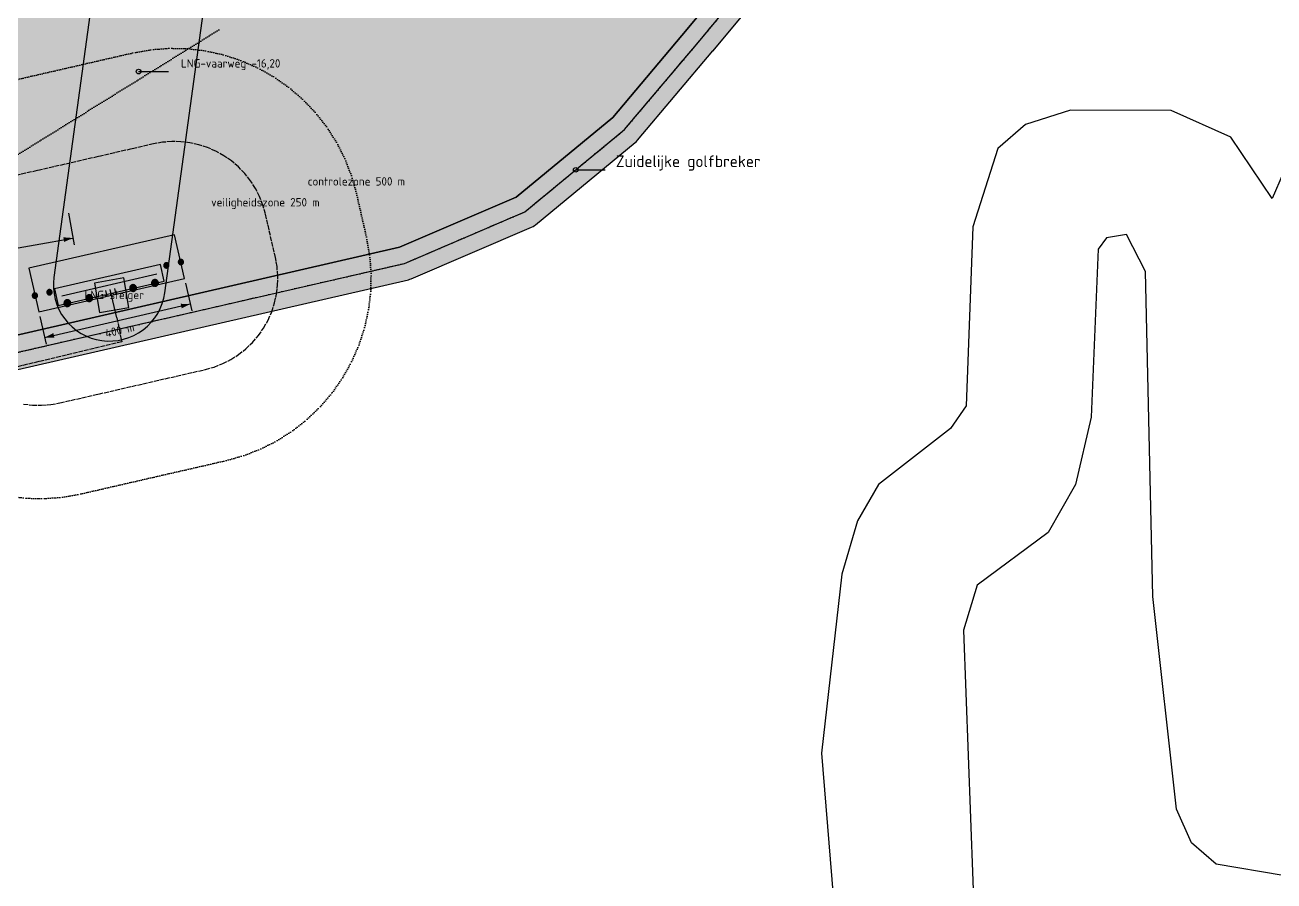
# Model space of a CAD drawing. Header units: metres. Extents: x 284000 to 318000, y 7632000 to 7666000.
# Drawn here: x 297105 to 300450, y 7646533 to 7648826 of the extents above; entities that cross this region are included whole.
import ezdxf
from ezdxf.enums import TextEntityAlignment as Align

# ---------------------------------------------------------------- set-up
doc = ezdxf.new("R2010")
doc.units = ezdxf.units.M
doc.header["$LTSCALE"] = 10
for name, pattern in [('DASHDOT', [3.556, 2.54, -0.508, 0, -0.508]), ('DASHED', [1.524, 1.27, -0.254]), ('DOT', [0.508, 0, -0.508])]:
    doc.linetypes.add(name, pattern=pattern)
for name, color, linetype in [('HV-BAGGER', 5, 'Continuous'), ('HV-D-INSTALLATIE', 211, 'Continuous'), ('HV-D-KRAAN', 7, 'Continuous'), ('HV-DIEPTELIJN', 5, 'Continuous'), ('HV-GEUL-AS', 1, 'Continuous'), ('HV-GOLFBREKER', 8, 'Continuous'), ('HV-KADE', 7, 'Continuous'), ('HV-LEIDING', 1, 'Continuous'), ('HV-ONDERGROND', 8, 'Continuous'), ('HV-SCHIP', 3, 'Continuous'), ('HV-TEKST-02', 7, 'Continuous'), ('HV-TOETS-LIGPLAATS-LNG', 4, 'Continuous'), ('HV-TOETS-WAND-VH-TALUD', 30, 'Continuous'), ('HV-VEILIGHEID', 1, 'Continuous'), ('HV-VOORHAVEN', 151, 'Continuous')]:
    doc.layers.add(name, color=color, linetype=linetype)
doc.styles.add('NLCS-ISO', font='NLCS-ISO.ttf')
picture_1 = doc.add_image_def('image1.jpg', size_in_pixel=(3400, 3400))

msp = doc.modelspace()

# ---------------------------------------------------------------- hatches: boundary and pattern name
at = {"layer": 'HV-D-INSTALLATIE', "true_color": 0x7b2cbf, "transparency": 33554534}
h = msp.add_hatch(color=211, dxfattribs=at)
h.dxf.hatch_style = 1
h.paths.add_polyline_path([(297529.9, 7648191.8), (297529.8, 7648192.5), (297529.6, 7648193.1), (297529.3, 7648193.8), (297528.9, 7648194.4), (297528.5, 7648194.9), (297528.1, 7648195.4), (297527.6, 7648195.9), (297527, 7648196.3), (297526.5, 7648196.7), (297525.8, 7648197), (297525.2, 7648197.3), (297524.5, 7648197.4), (297523.9, 7648197.6), (297523.2, 7648197.6), (297522.5, 7648197.6), (297521.8, 7648197.5), (297521.1, 7648197.4), (297520.5, 7648197.1), (297519.8, 7648196.9), (297519.2, 7648196.5), (297518.7, 7648196.1), (297518.2, 7648195.7), (297517.7, 7648195.2), (297517.3, 7648194.6), (297516.9, 7648194), (297516.6, 7648193.4), (297516.3, 7648192.8), (297516.2, 7648192.1), (297516, 7648191.4), (297516, 7648190.7), (297516, 7648190.1), (297516.1, 7648189.4), (297516.3, 7648188.7), (297516.5, 7648188), (297516.8, 7648187.4), (297517.1, 7648186.8), (297517.5, 7648186.3), (297517.9, 7648185.7), (297518.4, 7648185.3), (297519, 7648184.8), (297519.6, 7648184.5), (297520.2, 7648184.2), (297520.8, 7648183.9), (297521.5, 7648183.7), (297522.2, 7648183.6), (297522.9, 7648183.6), (297523.6, 7648183.6), (297524.2, 7648183.7), (297524.9, 7648183.8), (297525.6, 7648184), (297526.2, 7648184.3), (297526.8, 7648184.7), (297527.4, 7648185.1), (297527.9, 7648185.5), (297528.3, 7648186), (297528.8, 7648186.6), (297529.1, 7648187.1), (297529.4, 7648187.8), (297529.7, 7648188.4), (297529.9, 7648189.1), (297530, 7648189.7), (297530, 7648190.4), (297530, 7648191.1)])
h = msp.add_hatch(color=211, dxfattribs=at)
h.dxf.hatch_style = 1
h.paths.add_polyline_path([(297490.8, 7648182.8), (297490.7, 7648183.5), (297490.4, 7648184.1), (297490.2, 7648184.8), (297489.8, 7648185.4), (297489.4, 7648185.9), (297489, 7648186.5), (297488.5, 7648186.9), (297487.9, 7648187.3), (297487.3, 7648187.7), (297486.7, 7648188), (297486.1, 7648188.3), (297485.4, 7648188.5), (297484.7, 7648188.6), (297484, 7648188.6), (297483.4, 7648188.6), (297482.7, 7648188.5), (297482, 7648188.4), (297481.4, 7648188.1), (297480.7, 7648187.9), (297480.1, 7648187.5), (297479.6, 7648187.1), (297479, 7648186.7), (297478.6, 7648186.2), (297478.1, 7648185.6), (297477.8, 7648185), (297477.5, 7648184.4), (297477.2, 7648183.8), (297477, 7648183.1), (297476.9, 7648182.4), (297476.9, 7648181.7), (297476.9, 7648181.1), (297477, 7648180.4), (297477.1, 7648179.7), (297477.3, 7648179), (297477.6, 7648178.4), (297478, 7648177.8), (297478.4, 7648177.3), (297478.8, 7648176.7), (297479.3, 7648176.3), (297479.9, 7648175.8), (297480.5, 7648175.5), (297481.1, 7648175.2), (297481.7, 7648174.9), (297482.4, 7648174.7), (297483.1, 7648174.6), (297483.7, 7648174.6), (297484.4, 7648174.6), (297485.1, 7648174.7), (297485.8, 7648174.8), (297486.4, 7648175), (297487.1, 7648175.3), (297487.7, 7648175.7), (297488.2, 7648176.1), (297488.8, 7648176.5), (297489.2, 7648177), (297489.7, 7648177.6), (297490, 7648178.2), (297490.3, 7648178.8), (297490.6, 7648179.4), (297490.8, 7648180.1), (297490.9, 7648180.8), (297490.9, 7648181.4), (297490.9, 7648182.1)])
h = msp.add_hatch(color=211, dxfattribs=at)
h.dxf.hatch_style = 1
h.paths.add_polyline_path([(297403.8, 7648122.5), (297403.6, 7648123.4), (297403.3, 7648124.2), (297402.9, 7648125.1), (297402.5, 7648125.8), (297402, 7648126.5), (297401.4, 7648127.2), (297400.7, 7648127.8), (297400, 7648128.4), (297399.3, 7648128.8), (297398.5, 7648129.2), (297397.7, 7648129.6), (297396.8, 7648129.8), (297395.9, 7648129.9), (297395.1, 7648130), (297394.2, 7648130), (297393.3, 7648129.9), (297392.4, 7648129.7), (297391.6, 7648129.4), (297390.8, 7648129), (297390, 7648128.6), (297389.3, 7648128.1), (297388.6, 7648127.5), (297388, 7648126.9), (297387.5, 7648126.2), (297387, 7648125.4), (297386.6, 7648124.6), (297386.3, 7648123.8), (297386, 7648122.9), (297385.9, 7648122.1), (297385.8, 7648121.2), (297385.9, 7648120.3), (297386, 7648119.4), (297386.2, 7648118.5), (297386.4, 7648117.7), (297386.8, 7648116.9), (297387.2, 7648116.1), (297387.8, 7648115.4), (297388.3, 7648114.7), (297389, 7648114.1), (297389.7, 7648113.6), (297390.4, 7648113.1), (297391.2, 7648112.7), (297392.1, 7648112.4), (297392.9, 7648112.2), (297393.8, 7648112), (297394.7, 7648111.9), (297395.6, 7648112), (297396.4, 7648112.1), (297397.3, 7648112.3), (297398.1, 7648112.6), (297398.9, 7648112.9), (297399.7, 7648113.4), (297400.4, 7648113.9), (297401.1, 7648114.4), (297401.7, 7648115.1), (297402.3, 7648115.8), (297402.7, 7648116.5), (297403.1, 7648117.3), (297403.4, 7648118.2), (297403.7, 7648119), (297403.8, 7648119.9), (297403.9, 7648120.8), (297403.9, 7648121.7)])
h = msp.add_hatch(color=211, dxfattribs=at)
h.dxf.hatch_style = 1
h.paths.add_polyline_path([(297462.4, 7648136), (297462.2, 7648136.9), (297462, 7648137.7), (297461.6, 7648138.5), (297461.2, 7648139.3), (297460.6, 7648140), (297460.1, 7648140.7), (297459.4, 7648141.3), (297458.7, 7648141.9), (297458, 7648142.3), (297457.2, 7648142.7), (297456.4, 7648143), (297455.5, 7648143.3), (297454.6, 7648143.4), (297453.7, 7648143.5), (297452.9, 7648143.5), (297452, 7648143.4), (297451.1, 7648143.2), (297450.3, 7648142.9), (297449.5, 7648142.5), (297448.7, 7648142.1), (297448, 7648141.6), (297447.3, 7648141), (297446.7, 7648140.3), (297446.1, 7648139.6), (297445.7, 7648138.9), (297445.3, 7648138.1), (297445, 7648137.3), (297444.7, 7648136.4), (297444.6, 7648135.5), (297444.5, 7648134.7), (297444.5, 7648133.8), (297444.7, 7648132.9), (297444.8, 7648132), (297445.1, 7648131.2), (297445.5, 7648130.4), (297445.9, 7648129.6), (297446.4, 7648128.9), (297447, 7648128.2), (297447.7, 7648127.6), (297448.4, 7648127.1), (297449.1, 7648126.6), (297449.9, 7648126.2), (297450.7, 7648125.9), (297451.6, 7648125.6), (297452.5, 7648125.5), (297453.3, 7648125.4), (297454.2, 7648125.5), (297455.1, 7648125.6), (297456, 7648125.8), (297456.8, 7648126), (297457.6, 7648126.4), (297458.4, 7648126.8), (297459.1, 7648127.4), (297459.8, 7648127.9), (297460.4, 7648128.6), (297460.9, 7648129.3), (297461.4, 7648130), (297461.8, 7648130.8), (297462.1, 7648131.7), (297462.4, 7648132.5), (297462.5, 7648133.4), (297462.6, 7648134.3), (297462.6, 7648135.2)])
h = msp.add_hatch(color=211, dxfattribs=at)
h.dxf.hatch_style = 1
h.paths.add_polyline_path([(297138.7, 7648101.9), (297138.6, 7648102.6), (297138.4, 7648103.2), (297138.1, 7648103.8), (297137.7, 7648104.4), (297137.3, 7648105), (297136.9, 7648105.5), (297136.4, 7648106), (297135.8, 7648106.4), (297135.3, 7648106.8), (297134.6, 7648107.1), (297134, 7648107.3), (297133.3, 7648107.5), (297132.7, 7648107.6), (297132, 7648107.7), (297131.3, 7648107.7), (297130.6, 7648107.6), (297129.9, 7648107.4), (297129.3, 7648107.2), (297128.6, 7648106.9), (297128, 7648106.6), (297127.5, 7648106.2), (297127, 7648105.7), (297126.5, 7648105.2), (297126.1, 7648104.7), (297125.7, 7648104.1), (297125.4, 7648103.5), (297125.1, 7648102.8), (297125, 7648102.2), (297124.8, 7648101.5), (297124.8, 7648100.8), (297124.8, 7648100.1), (297124.9, 7648099.4), (297125.1, 7648098.8), (297125.3, 7648098.1), (297125.6, 7648097.5), (297125.9, 7648096.9), (297126.3, 7648096.3), (297126.7, 7648095.8), (297127.2, 7648095.3), (297127.8, 7648094.9), (297128.4, 7648094.5), (297129, 7648094.2), (297129.6, 7648094), (297130.3, 7648093.8), (297131, 7648093.7), (297131.7, 7648093.6), (297132.4, 7648093.7), (297133, 7648093.7), (297133.7, 7648093.9), (297134.4, 7648094.1), (297135, 7648094.4), (297135.6, 7648094.7), (297136.2, 7648095.1), (297136.7, 7648095.6), (297137.2, 7648096.1), (297137.6, 7648096.6), (297137.9, 7648097.2), (297138.2, 7648097.8), (297138.5, 7648098.5), (297138.7, 7648099.1), (297138.8, 7648099.8), (297138.8, 7648100.5), (297138.8, 7648101.2)])
h = msp.add_hatch(color=211, dxfattribs=at)
h.dxf.hatch_style = 1
h.paths.add_polyline_path([(297177.9, 7648110.9), (297177.7, 7648111.5), (297177.5, 7648112.2), (297177.2, 7648112.8), (297176.9, 7648113.4), (297176.5, 7648114), (297176, 7648114.5), (297175.5, 7648115), (297175, 7648115.4), (297174.4, 7648115.8), (297173.8, 7648116.1), (297173.1, 7648116.3), (297172.5, 7648116.5), (297171.8, 7648116.6), (297171.1, 7648116.7), (297170.4, 7648116.7), (297169.7, 7648116.6), (297169, 7648116.4), (297168.4, 7648116.2), (297167.8, 7648115.9), (297167.2, 7648115.6), (297166.6, 7648115.2), (297166.1, 7648114.7), (297165.6, 7648114.2), (297165.2, 7648113.7), (297164.8, 7648113.1), (297164.5, 7648112.5), (297164.3, 7648111.8), (297164.1, 7648111.2), (297164, 7648110.5), (297163.9, 7648109.8), (297163.9, 7648109.1), (297164, 7648108.4), (297164.2, 7648107.8), (297164.4, 7648107.1), (297164.7, 7648106.5), (297165, 7648105.9), (297165.4, 7648105.3), (297165.9, 7648104.8), (297166.4, 7648104.3), (297166.9, 7648103.9), (297167.5, 7648103.5), (297168.1, 7648103.2), (297168.8, 7648103), (297169.4, 7648102.8), (297170.1, 7648102.7), (297170.8, 7648102.6), (297171.5, 7648102.6), (297172.2, 7648102.7), (297172.8, 7648102.9), (297173.5, 7648103.1), (297174.1, 7648103.4), (297174.7, 7648103.7), (297175.3, 7648104.1), (297175.8, 7648104.6), (297176.3, 7648105.1), (297176.7, 7648105.6), (297177.1, 7648106.2), (297177.4, 7648106.8), (297177.6, 7648107.5), (297177.8, 7648108.1), (297177.9, 7648108.8), (297178, 7648109.5), (297177.9, 7648110.2)])
h = msp.add_hatch(color=211, dxfattribs=at)
h.dxf.hatch_style = 1
h.paths.add_polyline_path([(297286.4, 7648095.6), (297286.2, 7648096.4), (297285.9, 7648097.3), (297285.6, 7648098.1), (297285.1, 7648098.8), (297284.6, 7648099.6), (297284, 7648100.2), (297283.4, 7648100.8), (297282.7, 7648101.4), (297281.9, 7648101.9), (297281.1, 7648102.3), (297280.3, 7648102.6), (297279.5, 7648102.8), (297278.6, 7648103), (297277.7, 7648103), (297276.8, 7648103), (297275.9, 7648102.9), (297275.1, 7648102.7), (297274.2, 7648102.4), (297273.4, 7648102), (297272.7, 7648101.6), (297271.9, 7648101.1), (297271.3, 7648100.5), (297270.7, 7648099.9), (297270.1, 7648099.2), (297269.6, 7648098.4), (297269.2, 7648097.6), (297268.9, 7648096.8), (297268.7, 7648095.9), (297268.5, 7648095.1), (297268.5, 7648094.2), (297268.5, 7648093.3), (297268.6, 7648092.4), (297268.8, 7648091.6), (297269.1, 7648090.7), (297269.5, 7648089.9), (297269.9, 7648089.1), (297270.4, 7648088.4), (297271, 7648087.7), (297271.6, 7648087.1), (297272.3, 7648086.6), (297273.1, 7648086.1), (297273.9, 7648085.7), (297274.7, 7648085.4), (297275.6, 7648085.2), (297276.4, 7648085), (297277.3, 7648085), (297278.2, 7648085), (297279.1, 7648085.1), (297279.9, 7648085.3), (297280.8, 7648085.6), (297281.6, 7648085.9), (297282.4, 7648086.4), (297283.1, 7648086.9), (297283.8, 7648087.5), (297284.4, 7648088.1), (297284.9, 7648088.8), (297285.4, 7648089.6), (297285.8, 7648090.4), (297286.1, 7648091.2), (297286.3, 7648092), (297286.5, 7648092.9), (297286.5, 7648093.8), (297286.5, 7648094.7)])
h = msp.add_hatch(color=211, dxfattribs=at)
h.dxf.hatch_style = 1
h.paths.add_polyline_path([(297227.7, 7648082.1), (297227.5, 7648082.9), (297227.2, 7648083.8), (297226.9, 7648084.6), (297226.4, 7648085.4), (297225.9, 7648086.1), (297225.4, 7648086.7), (297224.7, 7648087.4), (297224, 7648087.9), (297223.3, 7648088.4), (297222.5, 7648088.8), (297221.6, 7648089.1), (297220.8, 7648089.3), (297219.9, 7648089.5), (297219, 7648089.5), (297218.1, 7648089.5), (297217.3, 7648089.4), (297216.4, 7648089.2), (297215.6, 7648088.9), (297214.7, 7648088.6), (297214, 7648088.1), (297213.3, 7648087.6), (297212.6, 7648087), (297212, 7648086.4), (297211.4, 7648085.7), (297211, 7648084.9), (297210.6, 7648084.1), (297210.2, 7648083.3), (297210, 7648082.5), (297209.9, 7648081.6), (297209.8, 7648080.7), (297209.8, 7648079.8), (297209.9, 7648078.9), (297210.1, 7648078.1), (297210.4, 7648077.2), (297210.8, 7648076.4), (297211.2, 7648075.7), (297211.7, 7648074.9), (297212.3, 7648074.3), (297212.9, 7648073.6), (297213.6, 7648073.1), (297214.4, 7648072.6), (297215.2, 7648072.2), (297216, 7648071.9), (297216.9, 7648071.7), (297217.7, 7648071.5), (297218.6, 7648071.5), (297219.5, 7648071.5), (297220.4, 7648071.6), (297221.3, 7648071.8), (297222.1, 7648072.1), (297222.9, 7648072.4), (297223.7, 7648072.9), (297224.4, 7648073.4), (297225.1, 7648074), (297225.7, 7648074.6), (297226.2, 7648075.3), (297226.7, 7648076.1), (297227.1, 7648076.9), (297227.4, 7648077.7), (297227.6, 7648078.5), (297227.8, 7648079.4), (297227.9, 7648080.3), (297227.8, 7648081.2)])
at = {"layer": 'HV-GOLFBREKER', "true_color": 0xadb5bd, "transparency": 33554534}
h = msp.add_hatch(color=8, dxfattribs=at)
h.dxf.hatch_style = 1
h.paths.add_polyline_path([(296801.3, 7647837.2), (298132.2, 7648143.2), (298136.1, 7648144.3), (298139.9, 7648145.7), (298461.9, 7648284), (298465.8, 7648285.9), (298469.4, 7648288.1), (298472.8, 7648290.6), (298739.7, 7648510.9), (298742.7, 7648513.6), (298745.4, 7648516.6), (298947.7, 7648756.1), (298948, 7648756.4), (299115.7, 7648958.9), (299232.5, 7649094.1), (299235.3, 7649097.6), (299237.6, 7649101.3), (299239.6, 7649105.3), (299241.2, 7649109.4), (299242.4, 7649113.7), (299243.1, 7649118), (299243.5, 7649122.4), (299243.4, 7649126.8), (299242.8, 7649131.2), (299241.9, 7649135.5), (299240.5, 7649139.7), (299238.7, 7649143.8), (299236.5, 7649147.6), (299234, 7649151.2), (299231.1, 7649154.6), (299227.9, 7649157.6), (299224.4, 7649160.3), (299220.7, 7649162.7), (299216.7, 7649164.7), (299212.6, 7649166.3), (299208.4, 7649167.4), (299204, 7649168.2), (299199.6, 7649168.5), (299195.2, 7649168.4), (299190.8, 7649167.9), (299186.5, 7649166.9), (299182.3, 7649165.5), (299178.3, 7649163.7), (299174.4, 7649161.6), (299170.8, 7649159), (299167.5, 7649156.2), (299164.4, 7649153), (299047.3, 7649017.4), (299046.7, 7649016.7), (298878.8, 7648814), (298679.3, 7648577.8), (298420.5, 7648364.2), (298108.1, 7648230), (296780.2, 7647924.7), (296778.3, 7647924.2), (296273.1, 7647784.2), (296268.9, 7647782.8), (296264.8, 7647781), (296261, 7647778.9), (296257.4, 7647776.3), (296254.1, 7647773.4), (296251, 7647770.2), (296248.3, 7647766.7), (296245.9, 7647763), (296244, 7647759.1), (296242.4, 7647754.9), (296241.2, 7647750.7), (296240.4, 7647746.3), (296240.1, 7647741.9), (296240.2, 7647737.5), (296240.8, 7647733.1), (296241.7, 7647728.8), (296243.1, 7647724.6), (296244.9, 7647720.6), (296247.1, 7647716.8), (296249.6, 7647713.1), (296252.5, 7647709.8), (296255.7, 7647706.8), (296259.2, 7647704), (296262.9, 7647701.7), (296266.9, 7647699.7), (296271, 7647698.1), (296275.3, 7647696.9), (296279.6, 7647696.2), (296284, 7647695.9), (296288.4, 7647696), (296292.8, 7647696.5), (296297.1, 7647697.5)])
at = {"layer": 'HV-SCHIP', "true_color": 0x80ffdb, "transparency": 33554534}
h = msp.add_hatch(color=3, dxfattribs=at)
h.dxf.hatch_style = 1
h.paths.add_polyline_path([(297142.6, 7648056.8), (297532.5, 7648146.4), (297505.6, 7648263.4), (297115.7, 7648173.8)])
h = msp.add_hatch(color=3, dxfattribs=at)
h.dxf.hatch_style = 1
h.paths.add_polyline_path([(297194.7, 7648073.9), (297478.2, 7648139.1), (297467.9, 7648183.7), (297184.4, 7648118.5)])
at = {"layer": 'HV-VOORHAVEN', "true_color": 0x1d5c9e, "transparency": 33554534}
h = msp.add_hatch(color=151, dxfattribs=at)
h.dxf.hatch_style = 1
h.paths.add_polyline_path([(296513.3, 7648209.1), (296439.8, 7648135), (296370, 7647837.3), (296521.3, 7647853), (296778.3, 7647924.2), (296780.2, 7647924.7), (298108.1, 7648230), (298420.5, 7648364.2), (298679.3, 7648577.8), (298878.8, 7648814), (299046.7, 7649016.7), (299047.3, 7649017.4), (299164.4, 7649153), (299167.5, 7649156.2), (299170.8, 7649159), (299174.4, 7649161.6), (299178.3, 7649163.7), (299182.3, 7649165.5), (299186.5, 7649166.9), (299190.8, 7649167.9), (299195.2, 7649168.4), (299199.6, 7649168.5), (299204, 7649168.2), (299205.6, 7649167.9), (299260.7, 7649513.7), (299258.7, 7649514), (299254.4, 7649515.1), (299250.2, 7649516.6), (299246.3, 7649518.5), (299242.5, 7649520.8), (299239, 7649523.5), (299235.7, 7649526.5), (299232.8, 7649529.8), (299230.2, 7649533.4), (299228, 7649537.2), (299226.1, 7649541.2), (299224.7, 7649545.4), (299119.5, 7649903.4), (298957.6, 7650254.5), (298763, 7650524.3), (298486.7, 7650701), (298100.7, 7650852.5), (297717.1, 7650925.2), (297449, 7650946.4), (297419.1, 7650937.4), (297297, 7650670.5), (297266.7, 7650379.9), (297126.6, 7650192.1), (297027.8, 7650174.7), (297092.2, 7649809), (296970.7, 7649746.9)])

# ---------------------------------------------------------------- linework, layer by layer
at = {"layer": 'HV-BAGGER'}
msp.add_lwpolyline([(297341.5, 7649308.1), (297182.7, 7648149.2), (297181.4, 7648134.5), (297181.4, 7648134.5), (297181.6, 7648119.8), (297183.2, 7648105.2), (297186.2, 7648090.8), (297190.6, 7648076.7), (297196.4, 7648063.2), (297203.5, 7648050.3), (297211.8, 7648038.1), (297221.3, 7648026.9), (297231.8, 7648016.6), (297243.3, 7648007.3), (297255.6, 7647999.3), (297268.6, 7647992.5), (297282.3, 7647987), (297296.4, 7647982.9), (297310.9, 7647980.2), (297325.6, 7647978.9), (297340.3, 7647979.1), (297354.9, 7647980.7), (297369.3, 7647983.7), (297383.4, 7647988.1), (297396.9, 7647993.9), (297409.8, 7648001), (297422, 7648009.3), (297433.2, 7648018.8), (297443.5, 7648029.3), (297452.7, 7648040.8), (297460.8, 7648053.1), (297467.6, 7648066.2), (297473.1, 7648079.8), (297477.2, 7648094), (297479.9, 7648108.4), (297638.8, 7649267.3)], dxfattribs=at)
at = {"layer": 'HV-D-INSTALLATIE'}
for points in [[(297529.9, 7648191.8), (297529.8, 7648192.5), (297529.6, 7648193.1), (297529.3, 7648193.8), (297528.9, 7648194.4), (297528.5, 7648194.9), (297528.1, 7648195.4), (297527.6, 7648195.9), (297527, 7648196.3), (297526.5, 7648196.7), (297525.8, 7648197), (297525.2, 7648197.3), (297524.5, 7648197.4), (297523.9, 7648197.6), (297523.2, 7648197.6), (297522.5, 7648197.6), (297521.8, 7648197.5), (297521.1, 7648197.4), (297520.5, 7648197.1), (297519.8, 7648196.9), (297519.2, 7648196.5), (297518.7, 7648196.1), (297518.2, 7648195.7), (297517.7, 7648195.2), (297517.3, 7648194.6), (297516.9, 7648194), (297516.6, 7648193.4), (297516.3, 7648192.8), (297516.2, 7648192.1), (297516, 7648191.4), (297516, 7648190.7), (297516, 7648190.1), (297516.1, 7648189.4), (297516.3, 7648188.7), (297516.5, 7648188), (297516.8, 7648187.4), (297517.1, 7648186.8), (297517.5, 7648186.3), (297517.9, 7648185.7), (297518.4, 7648185.3), (297519, 7648184.8), (297519.6, 7648184.5), (297520.2, 7648184.2), (297520.8, 7648183.9), (297521.5, 7648183.7), (297522.2, 7648183.6), (297522.9, 7648183.6), (297523.6, 7648183.6), (297524.2, 7648183.7), (297524.9, 7648183.8), (297525.6, 7648184), (297526.2, 7648184.3), (297526.8, 7648184.7), (297527.4, 7648185.1), (297527.9, 7648185.5), (297528.3, 7648186), (297528.8, 7648186.6), (297529.1, 7648187.1), (297529.4, 7648187.8), (297529.7, 7648188.4), (297529.9, 7648189.1), (297530, 7648189.7), (297530, 7648190.4), (297530, 7648191.1), (297529.9, 7648191.8)], [(297490.8, 7648182.8), (297490.7, 7648183.5), (297490.4, 7648184.1), (297490.2, 7648184.8), (297489.8, 7648185.4), (297489.4, 7648185.9), (297489, 7648186.5), (297488.5, 7648186.9), (297487.9, 7648187.3), (297487.3, 7648187.7), (297486.7, 7648188), (297486.1, 7648188.3), (297485.4, 7648188.5), (297484.7, 7648188.6), (297484, 7648188.6), (297483.4, 7648188.6), (297482.7, 7648188.5), (297482, 7648188.4), (297481.4, 7648188.1), (297480.7, 7648187.9), (297480.1, 7648187.5), (297479.6, 7648187.1), (297479, 7648186.7), (297478.6, 7648186.2), (297478.1, 7648185.6), (297477.8, 7648185), (297477.5, 7648184.4), (297477.2, 7648183.8), (297477, 7648183.1), (297476.9, 7648182.4), (297476.9, 7648181.7), (297476.9, 7648181.1), (297477, 7648180.4), (297477.1, 7648179.7), (297477.3, 7648179), (297477.6, 7648178.4), (297478, 7648177.8), (297478.4, 7648177.3), (297478.8, 7648176.7), (297479.3, 7648176.3), (297479.9, 7648175.8), (297480.5, 7648175.5), (297481.1, 7648175.2), (297481.7, 7648174.9), (297482.4, 7648174.7), (297483.1, 7648174.6), (297483.7, 7648174.6), (297484.4, 7648174.6), (297485.1, 7648174.7), (297485.8, 7648174.8), (297486.4, 7648175), (297487.1, 7648175.3), (297487.7, 7648175.7), (297488.2, 7648176.1), (297488.8, 7648176.5), (297489.2, 7648177), (297489.7, 7648177.6), (297490, 7648178.2), (297490.3, 7648178.8), (297490.6, 7648179.4), (297490.8, 7648180.1), (297490.9, 7648180.8), (297490.9, 7648181.4), (297490.9, 7648182.1), (297490.8, 7648182.8)], [(297403.8, 7648122.5), (297403.6, 7648123.4), (297403.3, 7648124.2), (297402.9, 7648125.1), (297402.5, 7648125.8), (297402, 7648126.5), (297401.4, 7648127.2), (297400.7, 7648127.8), (297400, 7648128.4), (297399.3, 7648128.8), (297398.5, 7648129.2), (297397.7, 7648129.6), (297396.8, 7648129.8), (297395.9, 7648129.9), (297395.1, 7648130), (297394.2, 7648130), (297393.3, 7648129.9), (297392.4, 7648129.7), (297391.6, 7648129.4), (297390.8, 7648129), (297390, 7648128.6), (297389.3, 7648128.1), (297388.6, 7648127.5), (297388, 7648126.9), (297387.5, 7648126.2), (297387, 7648125.4), (297386.6, 7648124.6), (297386.3, 7648123.8), (297386, 7648122.9), (297385.9, 7648122.1), (297385.8, 7648121.2), (297385.9, 7648120.3), (297386, 7648119.4), (297386.2, 7648118.5), (297386.4, 7648117.7), (297386.8, 7648116.9), (297387.2, 7648116.1), (297387.8, 7648115.4), (297388.3, 7648114.7), (297389, 7648114.1), (297389.7, 7648113.6), (297390.4, 7648113.1), (297391.2, 7648112.7), (297392.1, 7648112.4), (297392.9, 7648112.2), (297393.8, 7648112), (297394.7, 7648111.9), (297395.6, 7648112), (297396.4, 7648112.1), (297397.3, 7648112.3), (297398.1, 7648112.6), (297398.9, 7648112.9), (297399.7, 7648113.4), (297400.4, 7648113.9), (297401.1, 7648114.4), (297401.7, 7648115.1), (297402.3, 7648115.8), (297402.7, 7648116.5), (297403.1, 7648117.3), (297403.4, 7648118.2), (297403.7, 7648119), (297403.8, 7648119.9), (297403.9, 7648120.8), (297403.9, 7648121.7), (297403.8, 7648122.5)], [(297462.4, 7648136), (297462.2, 7648136.9), (297462, 7648137.7), (297461.6, 7648138.5), (297461.2, 7648139.3), (297460.6, 7648140), (297460.1, 7648140.7), (297459.4, 7648141.3), (297458.7, 7648141.9), (297458, 7648142.3), (297457.2, 7648142.7), (297456.4, 7648143), (297455.5, 7648143.3), (297454.6, 7648143.4), (297453.7, 7648143.5), (297452.9, 7648143.5), (297452, 7648143.4), (297451.1, 7648143.2), (297450.3, 7648142.9), (297449.5, 7648142.5), (297448.7, 7648142.1), (297448, 7648141.6), (297447.3, 7648141), (297446.7, 7648140.3), (297446.1, 7648139.6), (297445.7, 7648138.9), (297445.3, 7648138.1), (297445, 7648137.3), (297444.7, 7648136.4), (297444.6, 7648135.5), (297444.5, 7648134.7), (297444.5, 7648133.8), (297444.7, 7648132.9), (297444.8, 7648132), (297445.1, 7648131.2), (297445.5, 7648130.4), (297445.9, 7648129.6), (297446.4, 7648128.9), (297447, 7648128.2), (297447.7, 7648127.6), (297448.4, 7648127.1), (297449.1, 7648126.6), (297449.9, 7648126.2), (297450.7, 7648125.9), (297451.6, 7648125.6), (297452.5, 7648125.5), (297453.3, 7648125.4), (297454.2, 7648125.5), (297455.1, 7648125.6), (297456, 7648125.8), (297456.8, 7648126), (297457.6, 7648126.4), (297458.4, 7648126.8), (297459.1, 7648127.4), (297459.8, 7648127.9), (297460.4, 7648128.6), (297460.9, 7648129.3), (297461.4, 7648130), (297461.8, 7648130.8), (297462.1, 7648131.7), (297462.4, 7648132.5), (297462.5, 7648133.4), (297462.6, 7648134.3), (297462.6, 7648135.2), (297462.4, 7648136)], [(297138.7, 7648101.9), (297138.6, 7648102.6), (297138.4, 7648103.2), (297138.1, 7648103.8), (297137.7, 7648104.4), (297137.3, 7648105), (297136.9, 7648105.5), (297136.4, 7648106), (297135.8, 7648106.4), (297135.3, 7648106.8), (297134.6, 7648107.1), (297134, 7648107.3), (297133.3, 7648107.5), (297132.7, 7648107.6), (297132, 7648107.7), (297131.3, 7648107.7), (297130.6, 7648107.6), (297129.9, 7648107.4), (297129.3, 7648107.2), (297128.6, 7648106.9), (297128, 7648106.6), (297127.5, 7648106.2), (297127, 7648105.7), (297126.5, 7648105.2), (297126.1, 7648104.7), (297125.7, 7648104.1), (297125.4, 7648103.5), (297125.1, 7648102.8), (297125, 7648102.2), (297124.8, 7648101.5), (297124.8, 7648100.8), (297124.8, 7648100.1), (297124.9, 7648099.4), (297125.1, 7648098.8), (297125.3, 7648098.1), (297125.6, 7648097.5), (297125.9, 7648096.9), (297126.3, 7648096.3), (297126.7, 7648095.8), (297127.2, 7648095.3), (297127.8, 7648094.9), (297128.4, 7648094.5), (297129, 7648094.2), (297129.6, 7648094), (297130.3, 7648093.8), (297131, 7648093.7), (297131.7, 7648093.6), (297132.4, 7648093.7), (297133, 7648093.7), (297133.7, 7648093.9), (297134.4, 7648094.1), (297135, 7648094.4), (297135.6, 7648094.7), (297136.2, 7648095.1), (297136.7, 7648095.6), (297137.2, 7648096.1), (297137.6, 7648096.6), (297137.9, 7648097.2), (297138.2, 7648097.8), (297138.5, 7648098.5), (297138.7, 7648099.1), (297138.8, 7648099.8), (297138.8, 7648100.5), (297138.8, 7648101.2), (297138.7, 7648101.9)], [(297177.9, 7648110.9), (297177.7, 7648111.5), (297177.5, 7648112.2), (297177.2, 7648112.8), (297176.9, 7648113.4), (297176.5, 7648114), (297176, 7648114.5), (297175.5, 7648115), (297175, 7648115.4), (297174.4, 7648115.8), (297173.8, 7648116.1), (297173.1, 7648116.3), (297172.5, 7648116.5), (297171.8, 7648116.6), (297171.1, 7648116.7), (297170.4, 7648116.7), (297169.7, 7648116.6), (297169, 7648116.4), (297168.4, 7648116.2), (297167.8, 7648115.9), (297167.2, 7648115.6), (297166.6, 7648115.2), (297166.1, 7648114.7), (297165.6, 7648114.2), (297165.2, 7648113.7), (297164.8, 7648113.1), (297164.5, 7648112.5), (297164.3, 7648111.8), (297164.1, 7648111.2), (297164, 7648110.5), (297163.9, 7648109.8), (297163.9, 7648109.1), (297164, 7648108.4), (297164.2, 7648107.8), (297164.4, 7648107.1), (297164.7, 7648106.5), (297165, 7648105.9), (297165.4, 7648105.3), (297165.9, 7648104.8), (297166.4, 7648104.3), (297166.9, 7648103.9), (297167.5, 7648103.5), (297168.1, 7648103.2), (297168.8, 7648103), (297169.4, 7648102.8), (297170.1, 7648102.7), (297170.8, 7648102.6), (297171.5, 7648102.6), (297172.2, 7648102.7), (297172.8, 7648102.9), (297173.5, 7648103.1), (297174.1, 7648103.4), (297174.7, 7648103.7), (297175.3, 7648104.1), (297175.8, 7648104.6), (297176.3, 7648105.1), (297176.7, 7648105.6), (297177.1, 7648106.2), (297177.4, 7648106.8), (297177.6, 7648107.5), (297177.8, 7648108.1), (297177.9, 7648108.8), (297178, 7648109.5), (297177.9, 7648110.2), (297177.9, 7648110.9)], [(297286.4, 7648095.6), (297286.2, 7648096.4), (297285.9, 7648097.3), (297285.6, 7648098.1), (297285.1, 7648098.8), (297284.6, 7648099.6), (297284, 7648100.2), (297283.4, 7648100.8), (297282.7, 7648101.4), (297281.9, 7648101.9), (297281.1, 7648102.3), (297280.3, 7648102.6), (297279.5, 7648102.8), (297278.6, 7648103), (297277.7, 7648103), (297276.8, 7648103), (297275.9, 7648102.9), (297275.1, 7648102.7), (297274.2, 7648102.4), (297273.4, 7648102), (297272.7, 7648101.6), (297271.9, 7648101.1), (297271.3, 7648100.5), (297270.7, 7648099.9), (297270.1, 7648099.2), (297269.6, 7648098.4), (297269.2, 7648097.6), (297268.9, 7648096.8), (297268.7, 7648095.9), (297268.5, 7648095.1), (297268.5, 7648094.2), (297268.5, 7648093.3), (297268.6, 7648092.4), (297268.8, 7648091.6), (297269.1, 7648090.7), (297269.5, 7648089.9), (297269.9, 7648089.1), (297270.4, 7648088.4), (297271, 7648087.7), (297271.6, 7648087.1), (297272.3, 7648086.6), (297273.1, 7648086.1), (297273.9, 7648085.7), (297274.7, 7648085.4), (297275.6, 7648085.2), (297276.4, 7648085), (297277.3, 7648085), (297278.2, 7648085), (297279.1, 7648085.1), (297279.9, 7648085.3), (297280.8, 7648085.6), (297281.6, 7648085.9), (297282.4, 7648086.4), (297283.1, 7648086.9), (297283.8, 7648087.5), (297284.4, 7648088.1), (297284.9, 7648088.8), (297285.4, 7648089.6), (297285.8, 7648090.4), (297286.1, 7648091.2), (297286.3, 7648092), (297286.5, 7648092.9), (297286.5, 7648093.8), (297286.5, 7648094.7), (297286.4, 7648095.6)], [(297227.7, 7648082.1), (297227.5, 7648082.9), (297227.2, 7648083.8), (297226.9, 7648084.6), (297226.4, 7648085.4), (297225.9, 7648086.1), (297225.4, 7648086.7), (297224.7, 7648087.4), (297224, 7648087.9), (297223.3, 7648088.4), (297222.5, 7648088.8), (297221.6, 7648089.1), (297220.8, 7648089.3), (297219.9, 7648089.5), (297219, 7648089.5), (297218.1, 7648089.5), (297217.3, 7648089.4), (297216.4, 7648089.2), (297215.6, 7648088.9), (297214.7, 7648088.6), (297214, 7648088.1), (297213.3, 7648087.6), (297212.6, 7648087), (297212, 7648086.4), (297211.4, 7648085.7), (297211, 7648084.9), (297210.6, 7648084.1), (297210.2, 7648083.3), (297210, 7648082.5), (297209.9, 7648081.6), (297209.8, 7648080.7), (297209.8, 7648079.8), (297209.9, 7648078.9), (297210.1, 7648078.1), (297210.4, 7648077.2), (297210.8, 7648076.4), (297211.2, 7648075.7), (297211.7, 7648074.9), (297212.3, 7648074.3), (297212.9, 7648073.6), (297213.6, 7648073.1), (297214.4, 7648072.6), (297215.2, 7648072.2), (297216, 7648071.9), (297216.9, 7648071.7), (297217.7, 7648071.5), (297218.6, 7648071.5), (297219.5, 7648071.5), (297220.4, 7648071.6), (297221.3, 7648071.8), (297222.1, 7648072.1), (297222.9, 7648072.4), (297223.7, 7648072.9), (297224.4, 7648073.4), (297225.1, 7648074), (297225.7, 7648074.6), (297226.2, 7648075.3), (297226.7, 7648076.1), (297227.1, 7648076.9), (297227.4, 7648077.7), (297227.6, 7648078.5), (297227.8, 7648079.4), (297227.9, 7648080.3), (297227.8, 7648081.2), (297227.7, 7648082.1)]]:
    msp.add_lwpolyline(points, close=True, dxfattribs=at)
msp.add_lwpolyline([(297351.5, 7648040.8), (297337.5, 7648101.6)], dxfattribs=at)
at = {"layer": 'HV-D-KRAAN'}
for points in [[(297325.8, 7648098.9), (297322.2, 7648114.6)], [(297337.5, 7648101.6), (297333.9, 7648117.3)], [(297349.3, 7648104.3), (297345.7, 7648120)]]:
    msp.add_lwpolyline(points, dxfattribs=at)
at = {"layer": 'HV-DIEPTELIJN'}
for points in [[(300475, 7648428.7), (300445, 7648360.7), (300334.5, 7648525), (300175, 7648596.5), (299905, 7648597.3), (299785, 7648558.8), (299710.3, 7648495), (299643.3, 7648285), (299625.8, 7647805), (299584, 7647745), (299391.3, 7647595), (299335, 7647497.2), (299293.2, 7647355), (299238, 7646875), (299277.6, 7646395)], [(300475, 7646547.3), (300295, 7646577.7), (300229.5, 7646635), (300189.3, 7646725), (300125.4, 7647295), (300106.3, 7648165), (300055, 7648263.9), (300001.1, 7648255), (299978.9, 7648225), (299960.8, 7647775), (299918.5, 7647595), (299845, 7647466.4), (299654.9, 7647325), (299618.8, 7647205), (299649.5, 7646365)]]:
    msp.add_lwpolyline(points, dxfattribs=at)
at = {"layer": 'HV-GEUL-AS', "linetype": 'DASHDOT'}
msp.add_lwpolyline([(296285.1, 7647740.8), (296790.3, 7647880.9), (298122.1, 7648187), (298444.2, 7648325.3), (298711, 7648545.6), (298913.4, 7648785.1), (299081.4, 7648988), (299198.5, 7649123.5)], dxfattribs=at)
at = {"layer": 'HV-GOLFBREKER'}
for points in [[(299046.7, 7649016.7), (298878.8, 7648814), (298679.3, 7648577.8), (298420.5, 7648364.2), (298108.1, 7648230), (296780.2, 7647924.7)], [(296801.3, 7647837.2), (298132.2, 7648143.2), (298136.1, 7648144.3), (298139.9, 7648145.7), (298461.9, 7648284), (298465.8, 7648285.9), (298469.4, 7648288.1), (298472.8, 7648290.6), (298739.7, 7648510.9), (298742.7, 7648513.6), (298745.4, 7648516.6), (298947.7, 7648756.1), (298948, 7648756.4), (299115.7, 7648958.9)]]:
    msp.add_lwpolyline(points, dxfattribs=at)
at = {"layer": 'HV-KADE'}
msp.add_lwpolyline([(297383.9, 7648069.2), (297370, 7648148), (297291.2, 7648134.1), (297305.1, 7648055.3), (297383.9, 7648069.2)], close=True, dxfattribs=at)
msp.add_lwpolyline([(297351.5, 7648040.8), (297337.5, 7648101.6)], dxfattribs=at)
at = {"layer": 'HV-LEIDING', "linetype": 'DOT'}
msp.add_lwpolyline([(297624.6, 7648812.6), (296568.3, 7648157.6), (295343.4, 7647880.5)], dxfattribs=at)
at = {"layer": 'HV-LEIDING', "linetype": 'DASHED'}
msp.add_lwpolyline([(297351.5, 7648040.8), (297364.4, 7647976.9), (296797.2, 7647841.3), (296392.6, 7647708.9), (296263, 7647635.1)], dxfattribs=at)
at = {"layer": 'HV-SCHIP'}
for points in [[(297142.6, 7648056.8), (297532.5, 7648146.4), (297505.6, 7648263.4), (297115.7, 7648173.8), (297142.6, 7648056.8)], [(297194.7, 7648073.9), (297478.2, 7648139.1), (297467.9, 7648183.7), (297184.4, 7648118.5), (297194.7, 7648073.9)]]:
    msp.add_lwpolyline(points, close=True, dxfattribs=at)
at = {"layer": 'HV-TEKST-02'}
for p, q in [((297409.7, 7648700.5), (297489.6, 7648700.5)), ((298580.1, 7648437.5), (298659, 7648437.5)), ((297222.1, 7648321.3), (297237.1, 7648236.4)), ((296245.6, 7648080.6), (297233.8, 7648254.9)), ((297535.3, 7648134.2), (297552.3, 7648059.9)), ((297158.3, 7647988.6), (297548.1, 7648078.2)), ((297145.4, 7648044.6), (297162.5, 7647970.3))]:
    msp.add_line(p, q, dxfattribs=at)
for centre in [(297409.7, 7648700.5), (298580.1, 7648437.5)]:
    msp.add_circle(centre, 6.25, dxfattribs=at)
for points in [[(297233.8, 7648254.9), (297208.1, 7648256.7), (297210.3, 7648244.4)], [(297548.1, 7648078.2), (297522.4, 7648078.7), (297525.2, 7648066.5)], [(297158.3, 7647988.6), (297181.3, 7648000.3), (297184.1, 7647988.1)]]:
    msp.add_solid(points, dxfattribs=at)
at = {"layer": 'HV-TOETS-LIGPLAATS-LNG'}
msp.add_line((297458.9, 7648158.1), (297203.7, 7648099.5), dxfattribs=at)
at = {"layer": 'HV-TOETS-WAND-VH-TALUD'}
for p, q in [((298913.4, 7648785.1), (299081.4, 7648988)), ((298711, 7648545.6), (298913.4, 7648785.1)), ((298444.2, 7648325.3), (298711, 7648545.6)), ((298122.1, 7648187), (298444.2, 7648325.3)), ((296790.3, 7647880.9), (298122.1, 7648187))]:
    msp.add_line(p, q, dxfattribs=at)
at = {"layer": 'HV-VEILIGHEID', "linetype": 'DOT'}
msp.add_lwpolyline([(297059.6, 7647563.7), (297108.4, 7647558), (297157.4, 7647557), (297206.3, 7647560.9), (297254.6, 7647569.5), (297644.5, 7647659.1), (297691.7, 7647672.5), (297737.4, 7647690.3), (297781.1, 7647712.6), (297822.4, 7647739.1), (297861, 7647769.5), (297896.3, 7647803.5), (297928.2, 7647840.8), (297956.2, 7647881.1), (297980.2, 7647923.9), (297999.9, 7647968.8), (298015, 7648015.5), (298025.5, 7648063.4), (298031.3, 7648112.2), (298032.2, 7648161.2), (298028.4, 7648210.1), (298019.7, 7648258.4), (297992.9, 7648375.4), (297979.5, 7648422.6), (297961.6, 7648468.3), (297939.4, 7648512), (297912.9, 7648553.3), (297882.5, 7648591.9), (297848.5, 7648627.2), (297811.2, 7648659.1), (297770.9, 7648687.1), (297728.1, 7648711.1), (297683.1, 7648730.8), (297636.5, 7648745.9), (297588.6, 7648756.4), (297539.8, 7648762.2), (297490.8, 7648763.2), (297441.8, 7648759.3), (297393.5, 7648750.7), (297003.7, 7648661)], dxfattribs=at)
at = {"layer": 'HV-VEILIGHEID', "linetype": 'DASHED'}
msp.add_lwpolyline([(297101.1, 7647810.3), (297125.5, 7647807.4), (297150, 7647806.9), (297174.5, 7647808.8), (297198.6, 7647813.2), (297588.5, 7647902.8), (297612.1, 7647909.4), (297634.9, 7647918.4), (297656.8, 7647929.5), (297677.4, 7647942.8), (297696.7, 7647957.9), (297714.4, 7647975), (297730.3, 7647993.6), (297744.3, 7648013.7), (297756.3, 7648035.2), (297766.2, 7648057.6), (297773.7, 7648081), (297779, 7648104.9), (297781.9, 7648129.3), (297782.3, 7648153.8), (297780.4, 7648178.3), (297776.1, 7648202.4), (297749.2, 7648319.4), (297742.5, 7648343), (297733.6, 7648365.8), (297722.5, 7648387.7), (297709.2, 7648408.4), (297694, 7648427.6), (297677, 7648445.3), (297658.4, 7648461.2), (297638.2, 7648475.3), (297616.8, 7648487.2), (297594.4, 7648497.1), (297571, 7648504.7), (297547.1, 7648509.9), (297522.7, 7648512.8), (297498.2, 7648513.3), (297473.7, 7648511.3), (297449.6, 7648507), (297059.7, 7648417.4)], dxfattribs=at)
at = {"layer": 'HV-VOORHAVEN'}
msp.add_lwpolyline([(296780.2, 7647924.7), (298108.1, 7648230), (298420.5, 7648364.2), (298679.3, 7648577.8), (298878.8, 7648814), (299046.7, 7649016.7)], dxfattribs=at)

# ---------------------------------------------------------------- texts
at = {"layer": 'HV-TEKST-02', "style": 'NLCS-ISO'}
for s, height, p in [('LNG-vaarweg -16,20', 22.5, (297656.2, 7648722.7)), ('Zuidelijke golfbreker', 31.25, (298881.4, 7648460.5)), ('controlezone 500 m', 22.5, (297992.9, 7648406.6)), ('veiligheidszone 250 m', 22.5, (297749.2, 7648350.6)), ('LNG-steiger', 22.5, (297344.5, 7648102.4))]:
    msp.add_text(s, height=height, dxfattribs=at).set_placement(p, align=Align.MIDDLE_CENTER)
msp.add_text('400 m', height=22.5, rotation=12.9464, dxfattribs=at).set_placement((297359.1, 7648007.8), align=Align.MIDDLE_CENTER)

# ---------------------------------------------------------------- pictures from other files: only their frames are drawn
at = {"layer": 'HV-ONDERGROND'}
image = msp.add_image(picture_1, insert=(284000, 7632000), size_in_units=(34000, 34000), dxfattribs=at)

doc.saveas('drawing.dxf')
